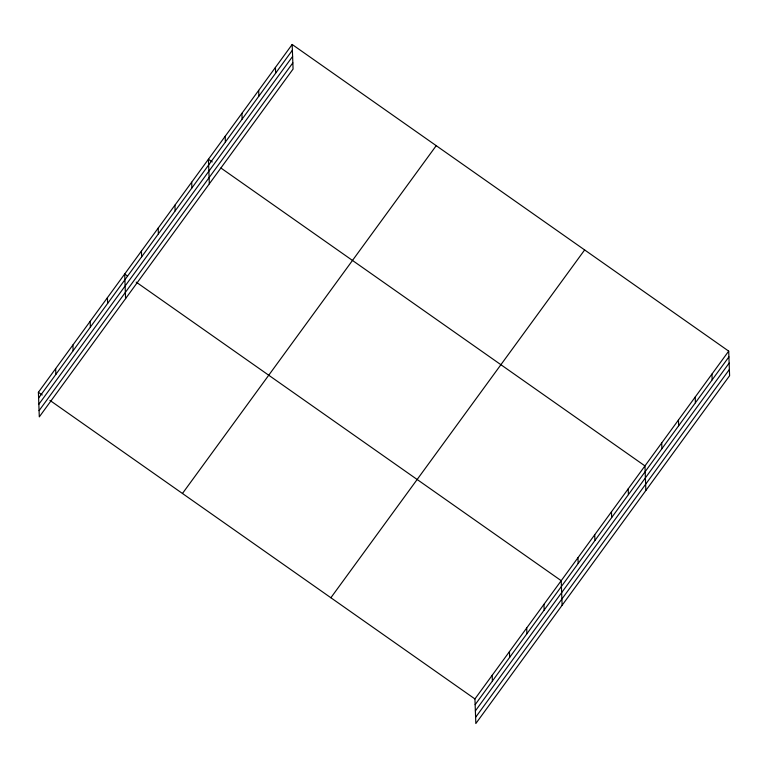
<?xml version="1.0" encoding="UTF-8"?>
<svg xmlns="http://www.w3.org/2000/svg" width="768" height="768" viewBox="0 0 768 768"><rect width="100%" height="100%" fill="white"/><g stroke="black" fill="none" stroke-linecap="round" stroke-linejoin="round"><path stroke-width="1.15" d="M292.166 44.477L293.069 69.062L39.302 416.87L38.4 392.285L292.166 44.477L728.698 351.13L729.6 375.715L475.834 723.523L474.931 698.938L728.698 351.13M38.611 398.035L292.378 50.227M38.842 404.256L292.608 56.438M39.072 410.659L292.848 62.851M182.458 493.478L436.224 145.67M330.874 597.744L584.64 249.936M475.142 704.688L728.909 356.88M475.363 710.909L729.139 363.091M475.603 717.312L729.37 369.494M212.266 161.952L208.426 159.254L209.328 183.84M220.915 168.019L644.957 465.907L645.859 490.493M127.565 276.058L124.685 274.032L125.587 298.618M136.205 282.125L561.206 580.685L562.109 605.27M38.4 392.285L42.24 394.982M49.92 400.378L474.931 698.938M711.946 374.083L712.157 379.834M695.203 397.037L695.414 402.787M678.451 419.99L678.662 425.741M661.699 442.944L661.91 448.704M628.205 488.861L628.416 494.611M611.453 511.814L611.664 517.565M594.71 534.768L594.922 540.518M577.958 557.722L578.17 563.482M543.955 604.33L544.166 610.09M526.694 627.984L526.906 633.734M509.443 651.638L509.654 657.389M492.182 675.283L492.394 681.043M275.424 67.43L275.635 73.181M258.672 90.384L258.883 96.134M241.92 113.338L242.131 119.098M225.178 136.301L225.389 142.051M191.674 182.208L191.885 187.958M174.931 205.162L175.142 210.912M158.179 228.115L158.39 233.875M141.427 251.078L141.638 256.829M107.424 297.686L107.635 303.437M90.173 321.331L90.384 327.082M72.912 344.986L73.123 350.736M55.661 368.64L55.872 374.39"/></g></svg>
